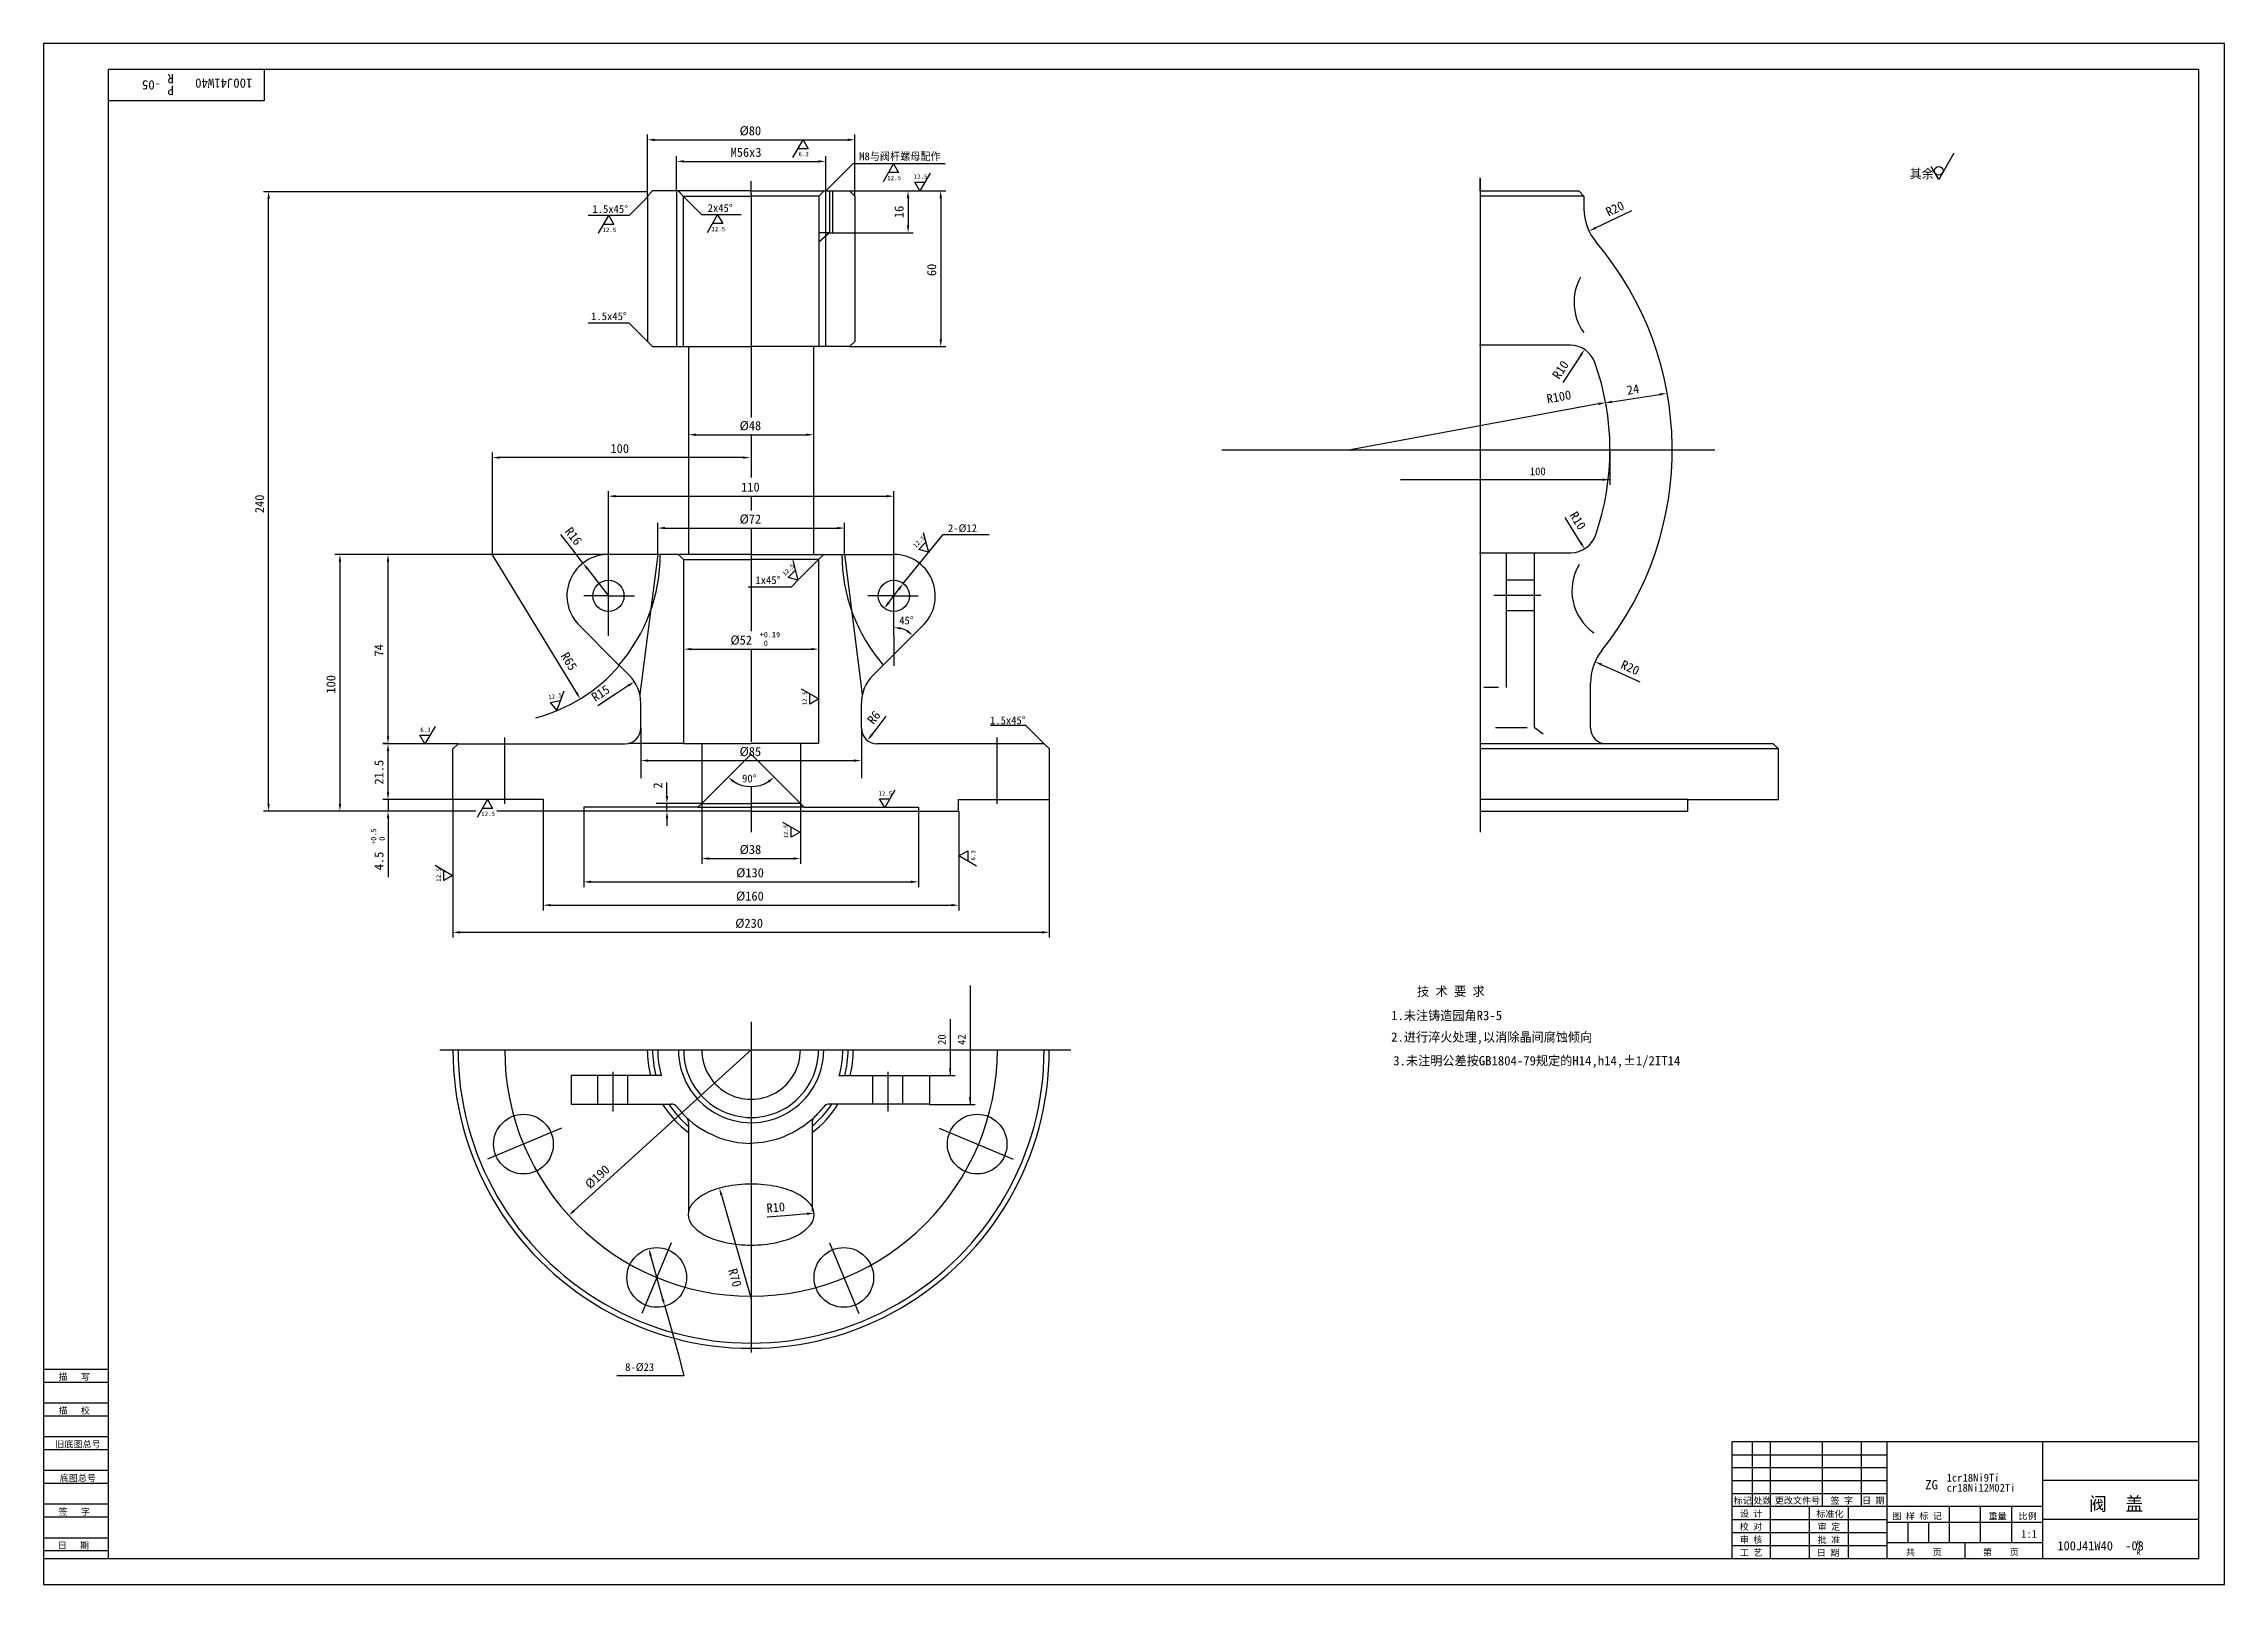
# Model space of a CAD drawing. Header units: metres. Extents: x 0 to 841, y 0 to 594.
import ezdxf

# ---------------------------------------------------------------- set-up
doc = ezdxf.new("R2010")
doc.units = ezdxf.units.M
for name, color, linetype in [('B', 3, 'Continuous'), ('C', 6, 'Continuous'), ('D', 1, 'Continuous'), ('FL', 5, 'Continuous'), ('HA', 5, 'Continuous'), ('T', 7, 'Continuous'), ('TL', 4, 'Continuous')]:
    doc.layers.add(name, color=color, linetype=linetype)

# ---------------------------------------------------------------- blocks, each defined once
blk = doc.blocks.new('TUKUN1')
at = {"layer": 'FL'}
for p, q in [((0, 594), (0, 0)), ((841, 594), (0, 594)), ((841, 0), (841, 594)), ((0, 78), (25, 78)), ((0, 70), (25, 70)), ((0, 65), (25, 65)), ((0, 57), (25, 57)), ((0, 52), (25, 52)), ((659, 30), (659, 55)), ((666, 10), (666, 55)), ((686, 30), (686, 55)), ((701, 30), (701, 55)), ((0, 44), (25, 44)), ((651, 50), (711, 50)), ((651, 45), (711, 45)), ((0, 39), (25, 39)), ((651, 40), (711, 40)), ((651, 35), (711, 35)), ((0, 31), (25, 31)), ((0, 26), (25, 26)), ((696, 10), (696, 30)), ((0, 18), (25, 18)), ((651, 25), (711, 25)), ((651, 20), (711, 20)), ((0, 13), (25, 13)), ((651, 15), (711, 15)), ((0, 0), (841, 0))]:
    blk.add_line(p, q, dxfattribs=at)
at = {"layer": 'TL'}
for p, q in [((25, 10), (25, 584)), ((831, 584), (25, 584)), ((85, 584), (85, 572)), ((831, 584), (831, 10)), ((85, 572), (25, 572)), ((0, 83), (25, 83)), ((651, 55), (651, 10)), ((831, 55), (651, 55)), ((711, 10), (711, 55)), ((771, 10), (771, 55)), ((831, 40), (771, 40)), ((771, 30), (651, 30)), ((681, 10), (681, 30)), ((735, 16), (735, 30)), ((747, 16), (747, 30)), ((759, 16), (759, 30)), ((711, 24), (771, 24)), ((719, 16), (719, 24)), ((727, 16), (727, 24)), ((831, 25), (771, 25)), ((0, 10), (831, 10)), ((771, 16), (711, 16)), ((741, 10), (741, 16))]:
    blk.add_line(p, q, dxfattribs=at)
at = {"layer": 'T'}
for s, p in [('描   写', (5.74, 78.76)), ('描   校', (5.74, 65.76)), ('旧底图总号', (4.49, 52.76)), ('底图总号', (6.22, 39.76)), ('标记', (651.75, 31.07)), ('处数', (659.38, 31.07)), ('更改文件号', (667.61, 31.07)), ('签 字', (689.1, 31.07)), ('日 期', (701.23, 31.07)), ('签   字', (5.74, 26.76)), ('设 计', (654.14, 25.99)), ('标准化', (683.65, 25.93)), ('图 样 标 记', (712.95, 25.04)), ('重量', (750.03, 25.04)), ('比例', (761.64, 25.04)), ('校 对', (654.05, 20.99)), ('审 核', (654.14, 15.99)), ('批 准', (684.13, 15.93)), ('审 定', (684.13, 20.93)), ('日   期', (5.45, 13.76)), ('工 艺', (654.14, 10.99)), ('日 期', (683.84, 10.93)), ('共    页', (718.18, 11.13)), ('第    页', (747.9, 11.13))]:
    blk.add_text(s, height=2.5, dxfattribs=at).set_placement(p)

msp = doc.modelspace()

# ---------------------------------------------------------------- linework, layer by layer
at = {"layer": 'B'}
for p, q in [((236.82, 397.09), (229.95, 343.08)), ((308.86, 397.09), (315.72, 343.08)), ((564.02, 387.31), (574.82, 387.31)), ((564.02, 375.45), (574.82, 375.45)), ((213.75, 185.21), (213.75, 196.16)), ((225.35, 185.21), (225.35, 196.16)), ((319.72, 185.21), (319.72, 196.16)), ((331.32, 185.21), (331.32, 196.16))]:
    msp.add_line(p, q, dxfattribs=at)
at = {"layer": 'C'}
for p, q in [((272.82, 536.09), (272.82, 540.96)), ((554, 542), (554, 290)), ((554.02, 537.21), (554.02, 542.23)), ((272.82, 536.09), (272.82, 449.81)), ((272.82, 443.47), (272.82, 426.74)), ((454.32, 437.4), (620.04, 437.4)), ((620.04, 437.4), (644.51, 437.4)), ((272.82, 419.34), (272.82, 413.99)), ((272.82, 407.01), (272.82, 367.53)), ((217.82, 381.09), (208.36, 381.09)), ((217.82, 365.64), (217.82, 381.64)), ((217.82, 381.09), (227.86, 381.09)), ((327.86, 381.09), (317.81, 381.09)), ((327.86, 365.64), (327.86, 381.64)), ((327.86, 381.09), (337.31, 381.09)), ((559.27, 381.38), (574.82, 381.38)), ((574.82, 381.38), (577.41, 381.38)), ((272.82, 360.13), (272.82, 324.78)), ((177.91, 300.98), (177.91, 326.54)), ((367.76, 300.98), (367.76, 326.54)), ((272.82, 307.31), (272.82, 289.98)), ((272.82, 216.9), (272.82, 119.09)), ((152.82, 206.09), (396.2, 206.09)), ((219.55, 197.59), (219.55, 182.36)), ((325.52, 197.59), (325.52, 182.36)), ((199.74, 175.82), (171.19, 163.99)), ((345.33, 175.82), (373.87, 163.99)), ((241.98, 131.64), (230.72, 104.46)), ((303.09, 131.64), (314.34, 104.46)), ((272.82, 119.09), (272.82, 89.38))]:
    msp.add_line(p, q, dxfattribs=at)
msp.add_arc((272.82, 206.09), 95, 180, 0, dxfattribs=at)
at = {"layer": 'D'}
for p, q in [((232.84, 534.79), (232.84, 558.92)), ((235.64, 556.92), (310.04, 556.92)), ((288.98, 550.12), (292.88, 556.88)), ((292.88, 556.88), (294.83, 553.5)), ((312.84, 535.21), (312.84, 558.92)), ((244.1, 537.21), (244.1, 550.6)), ((246.9, 548.6), (298.81, 548.6)), ((294.83, 553.5), (290.93, 553.5)), ((301.61, 519.7), (301.61, 550.6)), ((308.68, 544.28), (312.21, 547.82)), ((312.21, 547.82), (331.45, 547.82)), ((323.85, 540.91), (327.75, 547.67)), ((327.75, 547.67), (329.71, 544.29)), ((331.45, 547.82), (347.69, 547.82)), ((736.69, 551.71), (730.83, 541.57)), ((301.61, 537.21), (308.68, 544.28)), ((329.71, 544.29), (325.8, 544.29)), ((335.99, 540.65), (339.89, 540.65)), ((337.94, 537.27), (335.99, 540.65)), ((341.85, 544.03), (337.94, 537.27)), ((730.83, 541.57), (727.91, 546.64)), ((232.83, 536.9), (84.77, 536.9)), ((86.77, 300.89), (86.77, 534.1)), ((232.84, 534.79), (225.77, 527.72)), ((244.12, 537.28), (244.12, 477.21)), ((246.67, 535.19), (253.74, 528.12)), ((304.4, 521.1), (304.4, 537.1)), ((310.84, 537.21), (335.37, 537.21)), ((333.37, 534.41), (333.37, 523.9)), ((335.37, 537.21), (347.96, 537.21)), ((345.96, 534.41), (345.96, 480.01)), ((214.41, 527.72), (210.06, 527.72)), ((214.04, 520.92), (217.95, 527.68)), ((225.77, 527.72), (214.41, 527.72)), ((219.9, 524.3), (215.99, 524.3)), ((217.95, 527.68), (219.9, 524.3)), ((253.74, 528.12), (269.04, 528.12)), ((256.04, 521.22), (259.94, 527.98)), ((261.89, 524.6), (257.99, 524.6)), ((259.94, 527.98), (261.89, 524.6)), ((598.5, 522.95), (604.17, 525.66)), ((604.17, 525.66), (612.53, 529.65)), ((301.55, 519.52), (301.55, 477.21)), ((304.4, 521.1), (335.37, 521.1)), ((225.77, 486.28), (210.06, 486.28)), ((232.84, 479.21), (225.77, 486.28)), ((310.84, 477.21), (347.96, 477.21)), ((592.73, 473.75), (590.63, 470.54)), ((590.63, 470.54), (585.92, 463.36)), ((599.62, 455.1), (504.05, 437.4)), ((604.83, 455.87), (623.16, 458.75)), ((251.53, 443.22), (294.14, 443.22)), ((603.94, 437.49), (603.94, 423.9)), ((173.08, 396.88), (173.08, 436.41)), ((269.65, 434.41), (175.88, 434.41)), ((217.82, 381.09), (217.82, 421.52)), ((327.86, 381.09), (327.86, 421.52)), ((523.21, 425.9), (603.94, 425.9)), ((220.62, 419.52), (325.06, 419.52)), ((204.57, 398.14), (199.4, 404.8)), ((236.82, 397.09), (236.82, 409.23)), ((239.62, 407.23), (306.06, 407.23)), ((308.86, 397.09), (308.86, 409.23)), ((331.5, 385.85), (346.94, 404.8)), ((339.24, 405.51), (341.26, 397.97)), ((346.94, 404.8), (364.67, 404.8)), ((591.33, 403.99), (586.82, 411.3)), ((592.8, 401.6), (591.33, 403.99)), ((130.82, 397.09), (112.27, 397.09)), ((217.82, 397.09), (130.82, 397.09)), ((205.49, 343.79), (173.08, 396.88)), ((208, 393.72), (204.57, 398.14)), ((337.49, 398.98), (340.25, 401.74)), ((341.26, 397.97), (337.49, 398.98)), ((114.27, 394.29), (114.27, 300.89)), ((132.82, 326.97), (132.82, 394.29)), ((209.72, 391.51), (217.82, 381.09)), ((287.12, 388.14), (289.88, 390.9)), ((290.89, 387.13), (287.12, 388.14)), ((291.78, 388.01), (288.25, 384.48)), ((288.87, 394.67), (290.89, 387.13)), ((298.86, 395.09), (291.78, 388.01)), ((288.25, 384.48), (271.65, 384.48)), ((325.91, 378.54), (329.8, 383.63)), ((327.86, 365.64), (327.86, 354.13)), ((249.76, 360.55), (296.02, 360.55)), ((600.86, 354.57), (607.09, 351.76)), ((225.51, 346.48), (220.88, 343.43)), ((292.17, 345.25), (298.93, 341.35)), ((607.09, 351.76), (615.53, 347.95)), ((195.42, 340.03), (199.26, 340.7)), ((197.93, 337.04), (195.42, 340.03)), ((200.6, 344.37), (197.93, 337.04)), ((220.88, 343.43), (213.7, 338.7)), ((295.55, 339.4), (295.55, 343.3)), ((298.93, 341.35), (295.55, 339.4)), ((150.94, 330.78), (147.04, 324.02)), ((230.32, 330.09), (230.32, 310.85)), ((315.36, 330.09), (315.36, 310.85)), ((319.39, 327.56), (321.39, 330.13)), ((321.39, 330.13), (324.93, 334.67)), ((366.96, 331.16), (365.11, 331.16)), ((378.78, 331.16), (366.96, 331.16)), ((385.86, 324.09), (378.78, 331.16)), ((132.82, 324.17), (130.82, 324.17)), ((159.82, 324.09), (130.82, 324.09)), ((132.82, 305.39), (132.82, 321.29)), ((145.09, 327.4), (148.99, 327.4)), ((147.04, 324.02), (145.09, 327.4)), ((246.82, 324.23), (225.56, 324.22)), ((267.96, 315.23), (272.84, 320.11)), ((277.71, 315.23), (272.84, 320.11)), ((233.12, 317.58), (312.56, 317.58)), ((260.89, 308.16), (267.96, 315.23)), ((291.86, 301.09), (277.71, 315.23)), ((240.39, 306.71), (240.39, 309.13)), ((240.39, 303.91), (240.39, 306.71)), ((253.82, 301.09), (260.89, 308.16)), ((322.41, 302.84), (326.31, 302.84)), ((324.36, 299.46), (322.41, 302.84)), ((328.26, 306.22), (324.36, 299.46)), ((112.27, 298.09), (84.77, 298.09)), ((130.82, 298.09), (112.27, 298.09)), ((157.82, 302.59), (130.82, 302.59)), ((132.82, 302.59), (130.82, 302.59)), ((166.62, 298.09), (130.82, 298.09)), ((132.82, 302.59), (132.82, 298.09)), ((132.82, 295.29), (132.82, 292.49)), ((157.82, 302.59), (157.82, 249.38)), ((167.3, 295.78), (171.2, 302.54)), ((173.15, 299.16), (169.25, 299.16)), ((171.2, 302.54), (173.15, 299.16)), ((192.82, 298.09), (174.79, 298.09)), ((192.68, 298.11), (192.68, 259.86)), ((208.32, 298.14), (208.32, 268.85)), ((253.82, 301.09), (236.22, 301.09)), ((240.39, 301.11), (238.39, 301.11)), ((240.39, 298.08), (240.39, 301.11)), ((240.39, 295.28), (240.39, 292.48)), ((253.82, 301.09), (253.82, 277.82)), ((291.89, 301), (291.89, 277.82)), ((337.36, 298.09), (337.36, 268.85)), ((352.91, 298.11), (352.91, 259.86)), ((387.84, 302.36), (387.84, 249.38)), ((132.82, 292.49), (132.82, 285.06)), ((284.96, 293.9), (291.72, 289.99)), ((288.34, 288.04), (288.34, 291.94)), ((291.72, 289.99), (288.34, 288.04)), ((132.82, 285.06), (132.82, 280.62)), ((132.82, 280.62), (132.82, 272.63)), ((256.62, 279.82), (289.09, 279.82)), ((352.99, 280.84), (356.37, 282.79)), ((359.75, 276.94), (352.99, 280.84)), ((356.37, 282.79), (356.37, 278.89)), ((150.94, 277.24), (157.7, 273.33)), ((154.32, 271.38), (154.32, 275.28)), ((157.7, 273.33), (154.32, 271.38)), ((211.12, 270.85), (334.56, 270.85)), ((195.48, 261.86), (350.11, 261.86)), ((160.62, 251.38), (385.04, 251.38)), ((357.27, 230.91), (357.27, 185.05)), ((349.59, 217.95), (349.59, 196.21)), ((204.58, 144.09), (272.82, 206.09)), ((341.61, 196.21), (351.59, 196.21)), ((341.61, 185.05), (359.27, 185.05)), ((261.38, 150.07), (272.82, 110.07)), ((287.65, 142.27), (279.09, 141.53)), ((294.35, 142.85), (287.65, 142.27)), ((238.8, 109.94), (234.13, 126.7)), ((239.55, 107.24), (241.05, 101.84)), ((241.05, 101.84), (244.78, 88.43)), ((244.78, 88.43), (246.94, 80.41)), ((246.94, 80.41), (221.09, 80.41))]:
    msp.add_line(p, q, dxfattribs=at)
msp.add_circle((730.83, 544.95), 1.69, dxfattribs=at)
for centre, radius, start, end in [((327.86, 358.48), 10.45, 60.39, 74.61), ((173.08, 396.88), 65, 284.93, 318.95), ((272.84, 320.11), 12.56, 237.8, 302.2)]:
    msp.add_arc(centre, radius, start, end, dxfattribs=at)
for points in [[(235.64, 557.38), (235.64, 556.45), (232.84, 556.92)], [(310.04, 557.38), (310.04, 556.45), (312.84, 556.92)], [(246.9, 549.06), (246.9, 548.13), (244.1, 548.6)], [(298.81, 549.06), (298.81, 548.13), (301.61, 548.6)], [(86.3, 534.1), (87.23, 534.1), (86.77, 536.9)], [(332.9, 534.41), (333.84, 534.41), (333.37, 537.21)], [(345.5, 534.41), (346.43, 534.41), (345.96, 537.21)], [(332.9, 523.9), (333.84, 523.9), (333.37, 521.1)], [(598.7, 522.53), (598.3, 523.37), (595.97, 521.75)], [(345.5, 480.01), (346.43, 480.01), (345.96, 477.21)], [(593.12, 473.5), (592.34, 474.01), (594.26, 476.09)], [(599.71, 454.64), (599.54, 455.56), (602.38, 455.61)], [(604.76, 456.33), (604.91, 455.41), (602.07, 455.43)], [(623.08, 459.21), (623.23, 458.29), (625.92, 459.19)], [(251.53, 443.68), (251.53, 442.75), (248.73, 443.22)], [(294.14, 443.68), (294.14, 442.75), (296.94, 443.22)], [(175.88, 434.87), (175.88, 433.94), (173.08, 434.41)], [(269.65, 434.87), (269.65, 433.94), (272.45, 434.41)], [(601.14, 426.35), (603.94, 425.9), (601.14, 425.45)], [(220.62, 419.99), (220.62, 419.06), (217.82, 419.52)], [(325.06, 419.99), (325.06, 419.06), (327.86, 419.52)], [(239.62, 407.7), (239.62, 406.76), (236.82, 407.23)], [(306.06, 407.7), (306.06, 406.76), (308.86, 407.23)], [(113.8, 394.29), (114.73, 394.29), (114.27, 397.09)], [(132.36, 394.29), (133.29, 394.29), (132.82, 397.09)], [(592.4, 401.36), (593.2, 401.85), (594.27, 399.22)], [(209.35, 391.22), (210.09, 391.8), (208, 393.72)], [(326.28, 378.26), (325.54, 378.83), (324.21, 376.32)], [(330.17, 383.34), (329.43, 383.91), (331.5, 385.85)], [(330.57, 368.1), (330.69, 369.02), (327.86, 368.93)], [(333.3, 367.94), (332.74, 367.2), (335.25, 365.87)], [(249.76, 361.02), (249.76, 360.08), (246.96, 360.55)], [(296.02, 361.02), (296.02, 360.08), (298.82, 360.55)], [(600.67, 354.14), (601.05, 354.99), (598.31, 355.72)], [(225.76, 346.09), (225.25, 346.87), (227.84, 348.02)], [(205.1, 343.55), (205.89, 344.04), (206.95, 341.4)], [(132.36, 326.97), (133.29, 326.97), (132.82, 324.17)], [(132.36, 321.29), (133.29, 321.29), (132.82, 324.09)], [(319.76, 327.27), (319.02, 327.85), (317.67, 325.35)], [(233.12, 318.05), (233.12, 317.12), (230.32, 317.58)], [(265.85, 309.11), (266.43, 309.84), (263.95, 311.22)], [(279.24, 309.84), (279.82, 309.11), (281.72, 311.22)], [(312.56, 318.05), (312.56, 317.12), (315.36, 317.58)], [(132.36, 305.39), (133.29, 305.39), (132.82, 302.59)], [(239.93, 303.91), (240.86, 303.91), (240.39, 301.11)], [(86.3, 300.89), (87.23, 300.89), (86.77, 298.09)], [(113.8, 300.89), (114.73, 300.89), (114.27, 298.09)], [(132.36, 295.29), (133.29, 295.29), (132.82, 298.09)], [(239.93, 295.28), (240.86, 295.28), (240.39, 298.08)], [(256.62, 280.29), (256.62, 279.36), (253.82, 279.82)], [(289.09, 280.29), (289.09, 279.36), (291.89, 279.82)], [(211.12, 271.32), (211.12, 270.38), (208.32, 270.85)], [(334.56, 271.32), (334.56, 270.38), (337.36, 270.85)], [(195.48, 262.32), (195.48, 261.39), (192.68, 261.86)], [(350.11, 262.32), (350.11, 261.39), (352.91, 261.86)], [(160.62, 251.85), (160.62, 250.91), (157.82, 251.38)], [(385.04, 251.85), (385.04, 250.91), (387.84, 251.38)], [(350.04, 199.01), (349.59, 196.21), (349.14, 199.01)], [(357.72, 187.85), (357.27, 185.05), (356.82, 187.85)], [(260.93, 149.94), (261.83, 150.19), (260.61, 152.76)], [(204.89, 143.74), (204.26, 144.43), (202.5, 142.2)], [(294.39, 142.39), (294.31, 143.32), (297.14, 143.1)], [(233.68, 126.57), (234.58, 126.82), (233.38, 129.4)], [(238.35, 109.81), (239.25, 110.06), (239.55, 107.24)]]:
    msp.add_solid(points, dxfattribs=at)
at = {"layer": 'TL'}
for p, q in [((234.84, 537.21), (232.84, 535.21)), ((232.84, 535.21), (232.84, 479.21)), ((244.67, 537.21), (234.84, 537.21)), ((246.67, 537.21), (244.56, 537.21)), ((244.67, 537.19), (246.67, 535.19)), ((272.84, 537.21), (246.67, 537.21)), ((246.67, 535.19), (246.67, 476.93)), ((246.67, 535.19), (272.86, 535.19)), ((299, 535.19), (272.81, 535.19)), ((272.84, 537.21), (299, 537.21)), ((299, 537.21), (301.11, 537.21)), ((301, 537.19), (299, 535.19)), ((299, 535.19), (299, 517.44)), ((301, 537.21), (303.04, 537.21)), ((303.04, 537.21), (310.84, 537.21)), ((303.04, 537.1), (303.04, 521.1)), ((310.84, 537.21), (312.84, 535.21)), ((312.84, 535.21), (312.84, 479.21)), ((554.02, 537.21), (580.18, 537.21)), ((594.02, 535.21), (554.11, 535.21)), ((580.18, 537.21), (582.29, 537.21)), ((582.18, 537.21), (583.42, 537.21)), ((583.42, 537.21), (592.02, 537.21)), ((592.02, 537.21), (594.02, 535.21)), ((594.02, 535.21), (594.02, 530.36)), ((303.04, 521.1), (298.96, 517.4)), ((303.04, 521.1), (298.96, 521.1)), ((299, 517.4), (299, 476.93)), ((303.04, 521.1), (304.4, 521.1)), ((232.84, 479.21), (234.84, 477.21)), ((234.84, 477.21), (246.67, 477.21)), ((246.83, 477.21), (272.84, 477.21)), ((248.74, 477.13), (248.74, 397.23)), ((298.85, 477.21), (272.84, 477.21)), ((296.93, 477.13), (296.93, 397.23)), ((310.84, 477.21), (299, 477.21)), ((312.84, 479.21), (310.84, 477.21)), ((588.78, 477.73), (553.75, 477.73)), ((237.41, 397.09), (217.82, 397.09)), ((244.82, 397.09), (237.82, 397.09)), ((244.82, 397.09), (246.82, 395.09)), ((272.82, 397.09), (245.17, 397.09)), ((272.86, 397.09), (300.5, 397.09)), ((300.86, 397.09), (298.86, 395.09)), ((300.86, 397.09), (307.86, 397.09)), ((308.26, 397.09), (327.86, 397.09)), ((553.75, 397.73), (589.02, 397.73)), ((564.02, 397.5), (564.02, 355.49)), ((574.82, 397.5), (574.82, 349.98)), ((246.82, 395.09), (246.82, 324.23)), ((246.82, 395.09), (272.82, 395.09)), ((298.86, 395.09), (272.86, 395.09)), ((298.86, 395.09), (298.86, 324.23)), ((206.02, 370.27), (221.86, 354.43)), ((339.65, 370.27), (323.81, 354.43)), ((221.96, 354.34), (225.92, 350.37)), ((323.71, 354.34), (319.75, 350.37)), ((564.02, 355.49), (564.02, 345.74)), ((561.01, 345.74), (555.41, 345.74)), ((574.82, 349.98), (574.82, 330.47)), ((596.54, 339.77), (596.54, 347.5)), ((230.32, 330.09), (230.32, 339.77)), ((315.36, 330.09), (315.36, 339.77)), ((596.54, 330.09), (596.54, 339.77)), ((572.16, 330.18), (559.91, 330.18)), ((574.82, 330.47), (578.27, 327.94)), ((157.82, 322.09), (159.82, 324.09)), ((157.82, 302.59), (157.82, 322.09)), ((159.82, 324.09), (224.32, 324.09)), ((246.82, 324.23), (253.82, 324.23)), ((253.82, 324.23), (272.82, 324.23)), ((253.82, 324.23), (253.82, 301.09)), ((291.86, 324.23), (272.86, 324.23)), ((291.86, 324.23), (291.86, 301.09)), ((298.86, 324.23), (291.86, 324.23)), ((385.86, 324.09), (321.36, 324.09)), ((387.86, 322.09), (385.86, 324.09)), ((387.86, 302.59), (387.86, 322.09)), ((602.54, 324.09), (553.87, 324.09)), ((669.04, 322.09), (553.87, 322.09)), ((637.29, 324.09), (602.54, 324.09)), ((660.15, 324.09), (637.29, 324.09)), ((667.04, 324.09), (660.15, 324.09)), ((669.04, 322.09), (667.04, 324.09)), ((669.04, 302.59), (669.04, 322.09)), ((192.82, 302.59), (157.82, 302.59)), ((192.82, 298.09), (192.82, 302.59)), ((207.82, 298.09), (192.82, 298.09)), ((272.82, 298.09), (207.82, 298.09)), ((252.32, 299.59), (208.32, 299.59)), ((208.32, 299.59), (208.32, 298.09)), ((253.82, 301.09), (252.32, 299.59)), ((252.32, 299.59), (272.82, 299.59)), ((253.82, 301.09), (272.82, 301.09)), ((291.86, 301.09), (272.86, 301.09)), ((293.36, 299.59), (272.86, 299.59)), ((272.86, 298.09), (337.86, 298.09)), ((291.86, 301.09), (293.36, 299.59)), ((293.36, 299.59), (337.36, 299.59)), ((337.36, 299.59), (337.36, 298.09)), ((337.86, 298.09), (352.86, 298.09)), ((352.86, 302.59), (387.86, 302.59)), ((352.86, 298.09), (352.86, 302.59)), ((634.04, 302.59), (553.87, 302.59)), ((554.04, 298.09), (619.04, 298.09)), ((619.04, 298.09), (634.04, 298.09)), ((634.04, 302.59), (637.68, 302.59)), ((634.04, 298.09), (634.04, 302.59)), ((637.68, 302.59), (660.15, 302.59)), ((660.15, 302.59), (669.04, 302.59)), ((238.43, 196.16), (203.43, 196.16)), ((203.43, 196.16), (203.43, 185.16)), ((306.63, 196.16), (341.63, 196.16)), ((341.63, 196.16), (341.63, 185.16)), ((203.43, 185.16), (241.97, 185.16)), ((341.63, 185.16), (303.09, 185.16)), ((248.7, 177.99), (248.7, 143.91)), ((296.36, 177.99), (296.36, 143.91))]:
    msp.add_line(p, q, dxfattribs=at)
for points in [[(592.71, 503.93, 0.29), (593.92, 482.61, 0.29)], [(592.13, 393.24, 0.39), (597.87, 366.79, 0.39)], [(247.79, 180.14, 0.19), (272.82, 170, 0.19)], [(297.27, 180.14, -0.19), (272.25, 170, -0.19)]]:
    msp.add_lwpolyline(points, format="xyb", dxfattribs=at)
msp.add_lwpolyline([(272.86, 154.32, 0.05), (263.02, 153.34, 0.06), (255.68, 150.88, 0.1), (250.03, 146.52, 0.18), (248.57, 142.57, 0.18), (250.03, 138.62, 0.1), (255.68, 134.27, 0.06), (263.02, 131.8, 0.05), (272.86, 130.82, 0.05), (282.7, 131.8, 0.06), (290.04, 134.27, 0.1), (295.7, 138.62, 0.18), (297.16, 142.57, 0.18), (295.7, 146.52, 0.1), (290.04, 150.88, 0.06), (282.7, 153.34, 0.05)], format="xyb", close=True, dxfattribs=at)
for centre, radius in [((217.82, 381.09), 6), ((327.86, 381.09), 6), ((185.05, 169.73), 11.5), ((360.02, 169.73), 11.5), ((236.46, 118.32), 11.5), ((308.6, 118.32), 11.5)]:
    msp.add_circle(centre, radius, dxfattribs=at)
for centre, radius, start, end in [((614.02, 530.36), 20, 180, 220.21), ((504.05, 437.4), 124, 321.37, 40.21), ((588.78, 467.73), 10, 19.7, 90), ((504.05, 437.4), 100, 340.75, 19.7), ((589.02, 407.73), 10, 270, 340.75), ((217.82, 381.09), 16, 90, 222.51), ((172.82, 397.09), 65, 318.99, 0), ((372.86, 397.09), 65, 180, 221.01), ((327.86, 381.09), 16, 317.49, 90), ((616.54, 347.5), 20, 141.37, 180), ((215.32, 339.77), 15, 0, 45), ((330.36, 339.77), 15, 135, 180), ((224.32, 330.09), 6, 270, 0), ((321.36, 330.09), 6, 180, 270), ((602.54, 330.09), 6, 180, 270), ((272.84, 206), 115, 179.96, 0.04), ((272.84, 206), 113, 179.96, 0.04), ((272.82, 206.09), 40, 180, 194.37), ((272.84, 206), 38, 179.88, 195.01), ((272.84, 206), 36, 179.87, 195.87), ((272.84, 206), 28, 179.83, 0.17), ((272.84, 206), 26, 179.82, 0.18), ((272.84, 206), 19, 179.75, 0.25), ((272.23, 206), 36, 344.13, 0.13), ((272.23, 206), 38, 344.99, 0.12), ((272.25, 206.09), 40, 345.63, 0), ((272.82, 206.09), 40, 211.54, 232.93), ((272.84, 206), 38, 213.27, 230.58), ((241.97, 182.16), 3, 37.69, 90), ((272.25, 206.09), 40, 307.07, 328.46), ((272.23, 206), 38, 309.42, 326.73), ((303.09, 182.16), 3, 90, 142.31), ((272.84, 206), 36, 217.69, 225.92), ((245.7, 177.99), 3, 0, 45.92), ((299.36, 177.99), 3, 134.08, 180), ((272.23, 206), 36, 314.08, 322.31)]:
    msp.add_arc(centre, radius, start, end, dxfattribs=at)

# ---------------------------------------------------------------- block references
at = {"layer": 'HA'}
msp.add_blockref('TUKUN1', (0, 0), dxfattribs=at)

# ---------------------------------------------------------------- texts
at = {"layer": 'D'}
for s, height, rotation, p in [('R', 3.6, 180, (50.22, 582.28)), ('100J41W40', 3.6, 180, (80.5, 580.52)), ('-05', 3.6, 180, (45.28, 579.83)), ('P', 3.6, 180, (50.22, 577.78)), ('16', 3.5, 90, (331.62, 526.74)), ('R20', 3.5, 25.52, (603.5, 527.28)), ('60', 3.5, 90, (344.21, 504.38)), ('R10', 3.5, 56.76, (584.45, 464.32)), ('24', 3.5, 8.94, (610.84, 458.59)), ('R100', 3.5, 10.49, (579.99, 455.25)), ('240', 3.5, 90, (85.02, 412.99)), ('R10', 3.5, 301.68, (588.31, 412.22)), ('R16', 3.5, 307.84, (200.78, 405.87)), ('12.5', 1.7, 45, (336.28, 399.51)), ('12.5', 1.7, 45, (285.92, 388.67)), ('74', 3.5, 90, (131.07, 357.71)), ('R65', 3.5, 301.41, (199.26, 358)), ('R20', 3.5, 335.73, (607.89, 353.32)), ('100', 3.5, 90, (112.52, 343.42)), ('R15', 3.5, 33.36, (212.74, 340.16)), ('12.5', 1.7, 10, (194.74, 341.16)), ('12.5', 1.7, 90, (294.32, 338.92)), ('R6', 3.5, 52.09, (320.07, 331.28)), ('21.5', 3.5, 90, (131.07, 308.34)), ('2', 3.5, 90, (238.64, 306.8)), ('+0.5', 2.1, 90, (128.27, 285.11)), (' 0', 2.1, 90, (131.56, 285.11)), ('12.5', 1.7, 90, (287.11, 287.56)), ('4.5', 3.5, 90, (131.07, 275.33)), ('6.3', 1.7, 90, (359.3, 279.06)), ('12.5', 1.7, 90, (153.09, 270.9)), ('20', 3, 90, (347.88, 207.98)), ('42', 3, 90, (355.56, 207.98)), ('%%C190', 3.5, 42.26, (210.75, 152.26)), ('R10', 3.5, 4.96, (278.94, 143.27)), ('R70', 3.5, 285.96, (263.95, 121.17))]:
    msp.add_text(s, height=height, rotation=rotation, dxfattribs=at).set_placement(p)
for s, height, p in [('%%C80', 3.5, (268.42, 558.67)), ('M56x3', 3.5, (264.94, 550.35)), ('6.3', 1.7, (291.1, 550.57)), ('M8与阀杆螺母配作', 3, (314.53, 549.05)), ('12.5', 1.7, (325.33, 541.36)), ('12.5', 1.7, (335.51, 541.88)), ('其余', 3.6, (719.61, 542.03)), ('1.5x45%%d', 3, (211.64, 528.73)), ('2x45%%d', 3, (256.08, 529.12)), ('12.5', 1.7, (215.52, 521.37)), ('12.5', 1.7, (257.51, 521.67)), ('1.5x45%%d', 3, (211.15, 487.41)), ('%%c48', 3.5, (268.42, 444.97)), ('100', 3.5, (218.6, 436.16)), ('100', 3, (573.15, 427.62)), ('110', 3.5, (269, 421.27)), ('%%c72', 3.5, (268.42, 408.98)), ('2-%%c12', 3, (348.77, 405.69)), ('1x45%%d', 3, (274.52, 385.66)), ('45%%d', 3, (329.96, 370.12)), ('%%C52', 3.5, (264.89, 362.3)), ('+0.19', 2.1, (276.17, 365.1)), (' 0', 2.1, (276.17, 361.81)), ('6.3', 1.7, (145.26, 328.63)), ('1.5x45%%d', 3, (364.97, 331.62)), ('%%c85', 3.5, (268.42, 319.33)), ('90%%D', 3, (269.38, 309.19)), ('12.5', 1.7, (321.93, 304.07)), ('12.5', 1.7, (168.77, 296.23)), ('%%C38', 3.5, (268.44, 281.57)), ('%%c130', 3.5, (267.09, 272.6)), ('%%c160', 3.5, (267.04, 263.61)), ('%%c230', 3.5, (266.74, 253.13)), ('技 术 要 求', 3.6, (529.67, 226.87)), ('1.未注铸造园角R3-5', 3.6, (519.67, 217.52)), ('2.进行淬火处理,以消除晶间腐蚀倾向', 3.6, (519.67, 209.21)), ('3.未注明公差按GB1804-79规定的H14,h14,%%p1/2IT14', 3.6, (520.49, 200.09)), ('8-%%c23', 3, (224.27, 82.28)), ('1cr18Ni9Ti', 3, (733.9, 39.62)), ('ZG', 3.6, (725.62, 36.62)), ('cr18Ni12M02Ti', 3, (733.9, 35.75)), ('阀  盖', 5.25, (788.85, 28.43)), ('1:1', 3, (762.63, 17.98)), ('P', 2, (807.23, 14.89)), ('100J41W40  -08', 3.5, (776.6, 13.13)), ('R', 2, (807.07, 11.37))]:
    msp.add_text(s, height=height, dxfattribs=at).set_placement(p)

doc.saveas('drawing.dxf')
